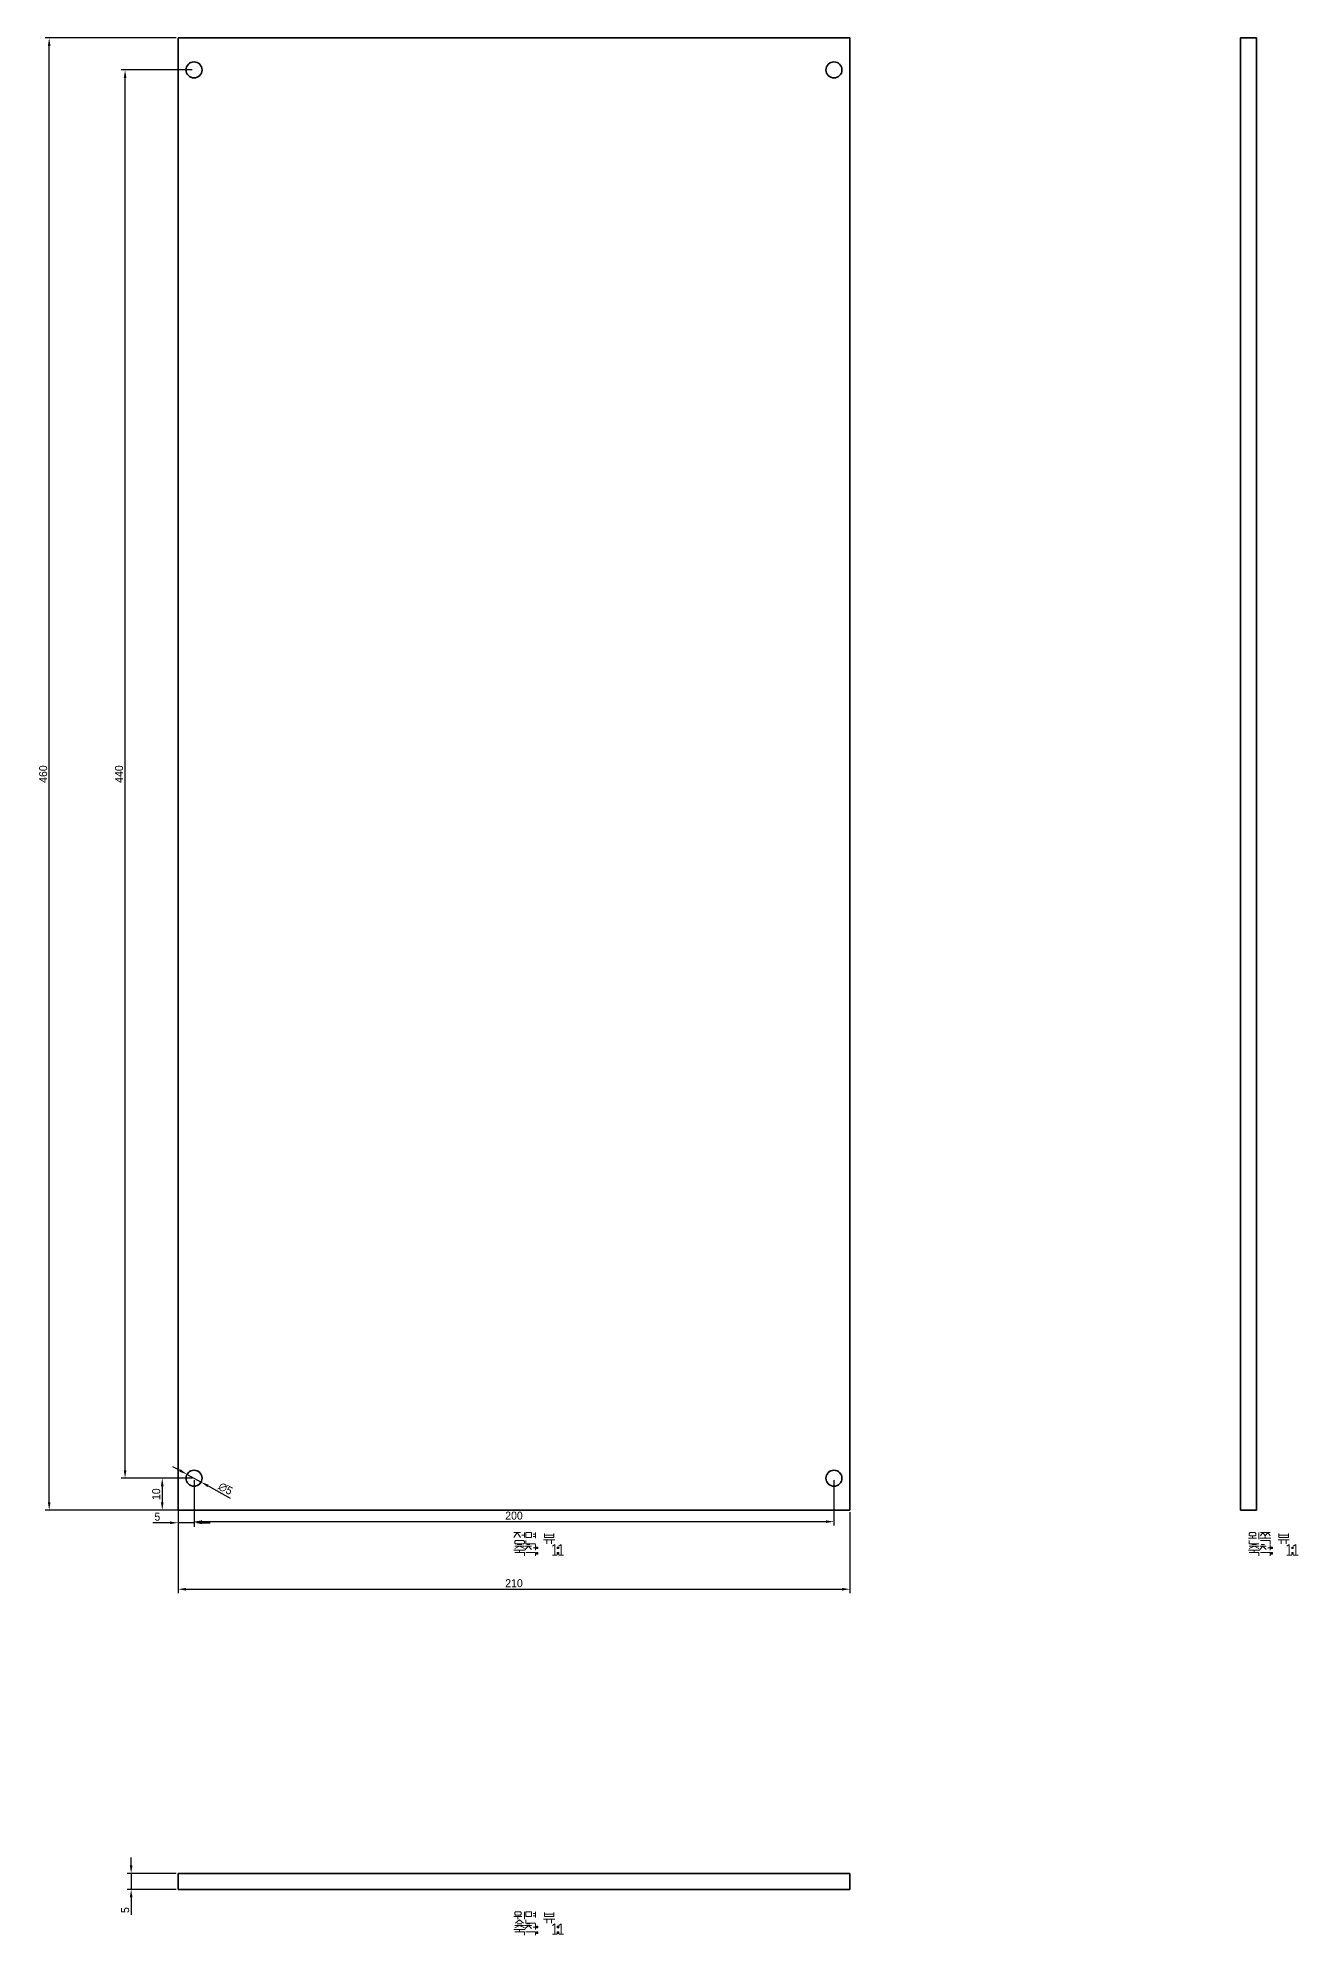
# Model space of a CAD drawing. Extents: x 53 to 1025, y 163 to 803.
# Drawn here: x 631 to 1025, y 163 to 756 of the extents above; entities that cross this region are included whole.
import ezdxf

# ---------------------------------------------------------------- set-up
doc = ezdxf.new("R2010")
doc.units = 0
doc.styles.get("Standard").update_dxf_attribs({"font": 'Gulim.ttf'})
doc.dimstyles.get("Standard").update_dxf_attribs({"dimtxt": 0.18, "dimasz": 0.18, "dimexe": 0.18, "dimexo": 0.0625, "dimgap": 0.09, "dimtad": 0, "dimtih": 1, "dimtoh": 1, "dimdec": 4, "dimzin": 0, "dimdsep": 46, "dimtxsty": 'Standard', "dimcen": 0.09, "dimclrd": 1, "dimclre": 2, "dimadec": 0, "dimazin": 0, "dimtfac": 1, "dimtdec": 4, "dimtofl": 0, "dimtmove": 0, "dimatfit": 3, "dimfxl": 1, "dimtolj": 1, "dimtzin": 0, "dimarcsym": 0})

# ---------------------------------------------------------------- blocks, each defined once
blk = doc.blocks.new('*D3')
at = {"color": 2, "lineweight": -2, "transparency": 16777216}
for p, q in [((674.67, 295.21), (674.67, 269.9)), ((884.67, 295.21), (884.67, 269.9))]:
    blk.add_line(p, q, dxfattribs=at)
at = {"color": 1, "lineweight": -2, "transparency": 16777216}
blk.add_line((677.17, 271.15), (882.17, 271.15), dxfattribs=at)
at = {"color": 1, "transparency": 16777216}
for points in [[(677.17, 271.56), (677.17, 270.73), (674.67, 271.15)], [(882.17, 271.56), (882.17, 270.73), (884.67, 271.15)]]:
    blk.add_solid(points, dxfattribs=at)
at = {"layer": 'Defpoints', "color": 0, "transparency": 16777216}
for p in [(674.67, 295.84), (884.67, 295.84), (884.67, 271.15)]:
    blk.add_point(p, dxfattribs=at)
at = {"color": 0, "transparency": 16777216, "insert": (779.67, 273.02), "char_height": 2.5, "attachment_point": 5}
blk.add_mtext('210', dxfattribs=at)
blk = doc.blocks.new('*D5')
at = {"color": 2, "lineweight": -2, "transparency": 16777216}
for p, q in [((679.05, 305.84), (668.49, 305.84)), ((679.05, 295.84), (668.49, 295.84))]:
    blk.add_line(p, q, dxfattribs=at)
at = {"color": 1, "lineweight": -2, "transparency": 16777216}
blk.add_line((669.74, 303.34), (669.74, 298.34), dxfattribs=at)
at = {"color": 1, "transparency": 16777216}
for points in [[(669.32, 303.34), (670.15, 303.34), (669.74, 305.84)], [(669.32, 298.34), (670.15, 298.34), (669.74, 295.84)]]:
    blk.add_solid(points, dxfattribs=at)
at = {"layer": 'Defpoints', "color": 0, "transparency": 16777216}
for p in [(679.67, 305.84), (669.74, 295.84), (679.67, 295.84)]:
    blk.add_point(p, dxfattribs=at)
at = {"color": 0, "transparency": 16777216, "insert": (667.86, 300.84), "char_height": 2.5, "attachment_point": 5, "rotation": 90}
blk.add_mtext('10', dxfattribs=at)
blk = doc.blocks.new('*D6')
at = {"color": 1, "lineweight": -2, "transparency": 16777216}
for p, q in [((675.29, 308.24), (673.09, 309.44)), ((677.48, 307.04), (681.86, 304.64)), ((684.05, 303.43), (691, 299.63))]:
    blk.add_line(p, q, dxfattribs=at)
at = {"color": 1, "transparency": 16777216}
for points in [[(675.49, 308.61), (675.09, 307.88), (677.48, 307.04)], [(684.25, 303.8), (683.85, 303.07), (681.86, 304.64)]]:
    blk.add_solid(points, dxfattribs=at)
at = {"layer": 'Defpoints', "color": 0, "transparency": 16777216}
for p in [(677.48, 307.04), (681.86, 304.64)]:
    blk.add_point(p, dxfattribs=at)
at = {"color": 0, "transparency": 16777216, "insert": (689.52, 302.57), "char_height": 2.5, "attachment_point": 5, "rotation": 331.25901}
blk.add_mtext('∅5', dxfattribs=at)
blk = doc.blocks.new('*D7')
at = {"color": 2, "lineweight": -2, "transparency": 16777216}
for p, q in [((674.67, 305.21), (674.67, 290.67)), ((679.67, 305.21), (679.67, 290.67))]:
    blk.add_line(p, q, dxfattribs=at)
at = {"color": 1, "lineweight": -2, "transparency": 16777216}
for p, q in [((672.17, 291.92), (666.75, 291.92)), ((679.67, 291.92), (674.67, 291.92)), ((682.17, 291.92), (684.67, 291.92))]:
    blk.add_line(p, q, dxfattribs=at)
at = {"color": 1, "transparency": 16777216}
for points in [[(672.17, 292.33), (672.17, 291.5), (674.67, 291.92)], [(682.17, 292.33), (682.17, 291.5), (679.67, 291.92)]]:
    blk.add_solid(points, dxfattribs=at)
at = {"layer": 'Defpoints', "color": 0, "transparency": 16777216}
for p in [(674.67, 305.84), (679.67, 305.84), (674.67, 291.92)]:
    blk.add_point(p, dxfattribs=at)
at = {"color": 0, "transparency": 16777216, "insert": (668.21, 293.79), "char_height": 2.5, "attachment_point": 5}
blk.add_mtext('5', dxfattribs=at)
blk = doc.blocks.new('*D8')
at = {"color": 2, "lineweight": -2, "transparency": 16777216}
for p, q in [((679.67, 305.21), (679.67, 291.01)), ((879.67, 305.21), (879.67, 291.01))]:
    blk.add_line(p, q, dxfattribs=at)
at = {"color": 1, "lineweight": -2, "transparency": 16777216}
blk.add_line((682.17, 292.26), (877.17, 292.26), dxfattribs=at)
at = {"color": 1, "transparency": 16777216}
for points in [[(682.17, 292.67), (682.17, 291.84), (679.67, 292.26)], [(877.17, 292.67), (877.17, 291.84), (879.67, 292.26)]]:
    blk.add_solid(points, dxfattribs=at)
at = {"layer": 'Defpoints', "color": 0, "transparency": 16777216}
for p in [(679.67, 305.84), (879.67, 305.84), (879.67, 292.26)]:
    blk.add_point(p, dxfattribs=at)
at = {"color": 0, "transparency": 16777216, "insert": (779.67, 294.13), "char_height": 2.5, "attachment_point": 5}
blk.add_mtext('200', dxfattribs=at)
blk = doc.blocks.new('*D9')
at = {"color": 2, "lineweight": -2, "transparency": 16777216}
for p, q in [((679.05, 745.84), (656.87, 745.84)), ((679.05, 305.84), (656.87, 305.84))]:
    blk.add_line(p, q, dxfattribs=at)
at = {"color": 1, "lineweight": -2, "transparency": 16777216}
blk.add_line((658.12, 308.34), (658.12, 743.34), dxfattribs=at)
at = {"color": 1, "transparency": 16777216}
for points in [[(657.71, 743.34), (658.54, 743.34), (658.12, 745.84)], [(657.71, 308.34), (658.54, 308.34), (658.12, 305.84)]]:
    blk.add_solid(points, dxfattribs=at)
at = {"layer": 'Defpoints', "color": 0, "transparency": 16777216}
for p in [(658.12, 745.84), (679.67, 745.84), (679.67, 305.84)]:
    blk.add_point(p, dxfattribs=at)
at = {"color": 0, "transparency": 16777216, "insert": (656.25, 525.84), "char_height": 2.5, "attachment_point": 5, "rotation": 90}
blk.add_mtext('440', dxfattribs=at)
blk = doc.blocks.new('*D10')
at = {"color": 2, "lineweight": -2, "transparency": 16777216}
for p, q in [((674.05, 755.84), (633.15, 755.84)), ((674.05, 295.84), (633.15, 295.84))]:
    blk.add_line(p, q, dxfattribs=at)
at = {"color": 1, "lineweight": -2, "transparency": 16777216}
blk.add_line((634.4, 298.34), (634.4, 753.34), dxfattribs=at)
at = {"color": 1, "transparency": 16777216}
for points in [[(633.99, 753.34), (634.82, 753.34), (634.4, 755.84)], [(633.99, 298.34), (634.82, 298.34), (634.4, 295.84)]]:
    blk.add_solid(points, dxfattribs=at)
at = {"layer": 'Defpoints', "color": 0, "transparency": 16777216}
for p in [(634.4, 755.84), (674.67, 755.84), (674.67, 295.84)]:
    blk.add_point(p, dxfattribs=at)
at = {"color": 0, "transparency": 16777216, "insert": (632.53, 525.84), "char_height": 2.5, "attachment_point": 5, "rotation": 90}
blk.add_mtext('460', dxfattribs=at)
blk = doc.blocks.new('*D11')
at = {"color": 1, "lineweight": -2, "transparency": 16777216}
for p, q in [((660.02, 184.85), (660.02, 187.35)), ((660.02, 182.35), (660.02, 177.35)), ((660.02, 174.85), (660.02, 169.43))]:
    blk.add_line(p, q, dxfattribs=at)
at = {"color": 2, "lineweight": -2, "transparency": 16777216}
for p, q in [((674.05, 182.35), (658.77, 182.35)), ((674.05, 177.35), (658.77, 177.35))]:
    blk.add_line(p, q, dxfattribs=at)
at = {"color": 1, "transparency": 16777216}
for points in [[(659.6, 184.85), (660.44, 184.85), (660.02, 182.35)], [(659.6, 174.85), (660.44, 174.85), (660.02, 177.35)]]:
    blk.add_solid(points, dxfattribs=at)
at = {"layer": 'Defpoints', "color": 0, "transparency": 16777216}
for p in [(674.67, 182.35), (660.02, 177.35), (674.67, 177.35)]:
    blk.add_point(p, dxfattribs=at)
at = {"color": 0, "transparency": 16777216, "insert": (658.15, 170.89), "char_height": 2.5, "attachment_point": 5, "rotation": 90}
blk.add_mtext('5', dxfattribs=at)

msp = doc.modelspace()

# ---------------------------------------------------------------- linework, layer by layer
at = {"color": 7, "lineweight": 35}
for p, q in [((884.671, 755.839), (674.671, 755.839)), ((674.671, 755.839), (674.671, 295.839)), ((884.671, 295.839), (884.671, 755.839)), ((1006.714, 755.839), (1006.714, 295.839)), ((1011.714, 755.839), (1011.714, 295.839)), ((674.671, 295.839), (884.671, 295.839)), ((884.671, 182.345), (674.671, 182.345)), ((884.671, 177.345), (674.671, 177.345))]:
    msp.add_line(p, q, dxfattribs=at)
at = {"color": 7, "lineweight": 35, "ltscale": 0.125}
for p, q in [((1006.714, 755.839), (1011.714, 755.839)), ((1006.714, 295.839), (1011.714, 295.839)), ((674.671, 182.345), (674.671, 177.345)), ((884.671, 182.345), (884.671, 177.345))]:
    msp.add_line(p, q, dxfattribs=at)
at = {"color": 7, "lineweight": 13}
for points in [[(779.671, 287.339), (780.671, 288.839), (781.671, 287.339)], [(779.671, 288.839), (781.671, 288.839)], [(779.921, 284.589), (782.921, 284.589)], [(779.921, 283.839), (781.421, 284.589), (782.921, 283.839)], [(780.671, 285.089), (782.171, 285.089)], [(782.171, 288.089), (782.921, 288.089)], [(782.921, 288.839), (782.921, 287.339)], [(783.171, 284.589), (785.171, 284.589)], [(783.171, 283.589), (784.171, 284.589), (785.171, 283.589)], [(783.421, 286.339), (783.421, 285.339), (786.421, 285.339)], [(783.671, 285.089), (784.671, 285.089)], [(785.671, 288.339), (786.421, 288.339)], [(785.671, 287.589), (786.421, 287.589)], [(786.421, 288.839), (786.421, 287.089)], [(786.421, 285.089), (786.421, 283.339)], [(788.921, 286.589), (792.421, 286.589)], [(789.171, 288.589), (789.171, 287.339), (792.171, 287.339), (792.171, 288.589), (792.171, 288.089), (789.171, 288.089)], [(789.921, 286.589), (789.921, 285.339)], [(791.421, 286.589), (791.421, 285.339)], [(791.671, 284.589), (792.421, 285.089)], [(792.421, 285.089), (792.421, 281.839)], [(793.671, 284.589), (794.421, 285.089)], [(794.421, 285.089), (794.421, 281.839)], [(1009.214, 287.089), (1011.714, 287.089)], [(1009.464, 286.339), (1009.464, 285.339), (1012.464, 285.339)], [(1009.464, 284.589), (1012.464, 284.589)], [(1009.464, 283.839), (1010.964, 284.589), (1012.464, 283.839)], [(1010.214, 285.089), (1011.714, 285.089)], [(1010.464, 287.839), (1010.464, 287.089)], [(1012.464, 288.839), (1012.464, 286.839)], [(1012.714, 287.089), (1016.214, 287.089)], [(1012.714, 284.589), (1014.714, 284.589)], [(1012.714, 283.589), (1013.714, 284.589), (1014.714, 283.589)], [(1012.964, 288.839), (1015.964, 288.839)], [(1012.964, 287.839), (1013.714, 288.839), (1014.464, 287.839), (1015.214, 288.839), (1015.964, 287.839)], [(1012.964, 286.339), (1015.964, 286.339), (1015.964, 285.339)], [(1013.214, 285.089), (1014.214, 285.089)], [(1014.464, 287.589), (1014.464, 287.089)], [(1015.964, 285.089), (1015.964, 283.339)], [(1018.464, 286.589), (1021.964, 286.589)], [(1018.714, 288.589), (1018.714, 287.339), (1021.714, 287.339), (1021.714, 288.589), (1021.714, 288.089), (1018.714, 288.089)], [(1019.464, 286.589), (1019.464, 285.339)], [(1020.964, 286.589), (1020.964, 285.339)], [(1021.214, 284.589), (1021.964, 285.089)], [(1021.964, 285.089), (1021.964, 281.839)], [(1023.214, 284.589), (1023.964, 285.089)], [(1023.964, 285.089), (1023.964, 281.839)], [(779.671, 283.339), (783.171, 283.339)], [(779.921, 282.589), (782.921, 282.589), (782.921, 281.589)], [(781.421, 283.339), (781.421, 282.589)], [(783.421, 282.589), (786.421, 282.589), (786.421, 281.589)], [(785.671, 284.089), (786.421, 284.089)], [(786.921, 284.339), (786.921, 283.839)], [(786.921, 282.589), (786.921, 282.089)], [(791.671, 281.839), (793.171, 281.839)], [(793.421, 284.339), (793.421, 283.839)], [(793.421, 282.589), (793.421, 282.089)], [(793.671, 281.839), (795.171, 281.839)], [(1009.214, 283.339), (1012.714, 283.339)], [(1009.464, 282.589), (1012.464, 282.589), (1012.464, 281.589)], [(1010.964, 283.339), (1010.964, 282.589)], [(1012.964, 282.589), (1015.964, 282.589), (1015.964, 281.589)], [(1015.214, 284.089), (1015.964, 284.089)], [(1016.464, 284.339), (1016.464, 283.839)], [(1016.464, 282.589), (1016.464, 282.089)], [(1021.214, 281.839), (1022.714, 281.839)], [(1022.964, 284.339), (1022.964, 283.839)], [(1022.964, 282.589), (1022.964, 282.089)], [(1023.214, 281.839), (1024.714, 281.839)], [(779.671, 168.845), (782.171, 168.845)], [(779.921, 166.095), (782.921, 166.095)], [(779.921, 165.345), (781.421, 166.095), (782.921, 165.345)], [(780.171, 166.845), (781.421, 167.845), (782.671, 166.845)], [(780.671, 166.595), (782.171, 166.595)], [(780.921, 168.845), (780.921, 168.095)], [(782.921, 170.345), (782.921, 168.095)], [(783.171, 166.095), (785.171, 166.095)], [(783.171, 165.095), (784.171, 166.095), (785.171, 165.095)], [(783.421, 167.845), (783.421, 166.845), (786.421, 166.845)], [(783.671, 166.595), (784.671, 166.595)], [(785.671, 169.845), (786.421, 169.845)], [(785.671, 169.095), (786.421, 169.095)], [(786.421, 170.345), (786.421, 168.595)], [(786.421, 166.595), (786.421, 164.845)], [(788.921, 168.095), (792.421, 168.095)], [(789.171, 170.095), (789.171, 168.845), (792.171, 168.845), (792.171, 170.095), (792.171, 169.595), (789.171, 169.595)], [(789.921, 168.095), (789.921, 166.845)], [(791.421, 168.095), (791.421, 166.845)], [(791.671, 166.095), (792.421, 166.595)], [(792.421, 166.595), (792.421, 163.345)], [(793.671, 166.095), (794.421, 166.595)], [(794.421, 166.595), (794.421, 163.345)], [(779.671, 164.845), (783.171, 164.845)], [(779.921, 164.095), (782.921, 164.095), (782.921, 163.095)], [(781.421, 164.845), (781.421, 164.095)], [(783.421, 164.095), (786.421, 164.095), (786.421, 163.095)], [(785.671, 165.595), (786.421, 165.595)], [(786.921, 165.845), (786.921, 165.345)], [(786.921, 164.095), (786.921, 163.595)], [(791.671, 163.345), (793.171, 163.345)], [(793.421, 165.845), (793.421, 165.345)], [(793.421, 164.095), (793.421, 163.595)], [(793.671, 163.345), (795.171, 163.345)]]:
    msp.add_lwpolyline(points, dxfattribs=at)
for points in [[(780.171, 286.339), (782.671, 286.339), (782.921, 286.089), (782.921, 285.589), (782.671, 285.339), (780.171, 285.339), (779.921, 285.589), (779.921, 286.089)], [(783.421, 288.839), (785.171, 288.839), (785.171, 287.339), (783.421, 287.339)], [(1009.714, 288.839), (1011.214, 288.839), (1011.464, 288.589), (1011.464, 288.089), (1011.214, 287.839), (1009.714, 287.839), (1009.464, 288.089), (1009.464, 288.589)], [(786.671, 284.339), (787.171, 284.339), (787.171, 283.839), (786.671, 283.839)], [(786.671, 282.589), (787.171, 282.589), (787.171, 282.089), (786.671, 282.089)], [(793.171, 284.339), (793.671, 284.339), (793.671, 283.839), (793.171, 283.839)], [(793.171, 282.589), (793.671, 282.589), (793.671, 282.089), (793.171, 282.089)], [(1016.214, 284.339), (1016.714, 284.339), (1016.714, 283.839), (1016.214, 283.839)], [(1016.214, 282.589), (1016.714, 282.589), (1016.714, 282.089), (1016.214, 282.089)], [(1022.714, 284.339), (1023.214, 284.339), (1023.214, 283.839), (1022.714, 283.839)], [(1022.714, 282.589), (1023.214, 282.589), (1023.214, 282.089), (1022.714, 282.089)], [(780.171, 170.345), (781.671, 170.345), (781.921, 170.095), (781.921, 169.595), (781.671, 169.345), (780.171, 169.345), (779.921, 169.595), (779.921, 170.095)], [(783.421, 170.345), (785.171, 170.345), (785.171, 168.845), (783.421, 168.845)], [(786.671, 165.845), (787.171, 165.845), (787.171, 165.345), (786.671, 165.345)], [(786.671, 164.095), (787.171, 164.095), (787.171, 163.595), (786.671, 163.595)], [(793.171, 165.845), (793.671, 165.845), (793.671, 165.345), (793.171, 165.345)], [(793.171, 164.095), (793.671, 164.095), (793.671, 163.595), (793.171, 163.595)]]:
    msp.add_lwpolyline(points, close=True, dxfattribs=at)
at = {"color": 7, "lineweight": 35}
for centre in [(679.671, 745.839), (879.671, 745.839), (679.671, 305.839), (879.671, 305.839)]:
    msp.add_circle(centre, 2.5, dxfattribs=at)

# ---------------------------------------------------------------- dimensions: what is measured, and where the dimension line sits
for base, p1, p2, picture, middle in [((634.403, 755.839), (674.671, 295.839), (674.671, 755.839), '*D10', (632.528, 525.839)), ((658.122, 745.839), (679.671, 305.839), (679.671, 745.839), '*D9', (656.247, 525.839)), ((669.736, 295.839), (679.671, 305.839), (679.671, 295.839), '*D5', (667.861, 300.839)), ((660.02, 177.345), (674.671, 182.345), (674.671, 177.345), '*D11', (658.145, 170.887))]:
    dim = msp.add_linear_dim(base=base, p1=p1, p2=p2, angle=90, dimstyle='Standard', override={"dimtxt": 2.5, "dimasz": 2.5, "dimexe": 1.25, "dimexo": 0.625, "dimgap": 0.625, "dimtad": 1, "dimtih": 0, "dimtoh": 0, "dimdec": 2, "dimzin": 8, "dimdsep": 44, "dimcen": 2.5, "dimtdec": 2, "dimtofl": 1, "dimatfit": 0, "dimtolj": 0, "dimtzin": 8})
    dim.commit()
    dim.dimension.update_dxf_attribs({"geometry": picture, "text_midpoint": middle})
dim = msp.add_diameter_dim_2p(p1=(677.479, 307.041), p2=(681.863, 304.636), dimstyle='Standard', override={"dimtxt": 2.5, "dimasz": 2.5, "dimexe": 1.25, "dimexo": 0.625, "dimgap": 0.625, "dimtad": 1, "dimtih": 0, "dimtoh": 0, "dimdec": 2, "dimzin": 8, "dimdsep": 44, "dimcen": 2.5, "dimtdec": 2, "dimtofl": 1, "dimatfit": 0, "dimtolj": 0, "dimtzin": 8})
dim.commit()
dim.dimension.update_dxf_attribs({"geometry": '*D6', "text_midpoint": (688.621, 300.93), "dimtype": 163})
for base, p1, p2, picture, middle in [((674.671, 291.916), (679.671, 305.839), (674.671, 305.839), '*D7', (668.212, 293.791)), ((879.671, 292.256), (679.671, 305.839), (879.671, 305.839), '*D8', (779.671, 294.131)), ((884.671, 271.146), (674.671, 295.839), (884.671, 295.839), '*D3', (779.671, 273.021))]:
    dim = msp.add_linear_dim(base=base, p1=p1, p2=p2, dimstyle='Standard', override={"dimtxt": 2.5, "dimasz": 2.5, "dimexe": 1.25, "dimexo": 0.625, "dimgap": 0.625, "dimtad": 1, "dimtih": 0, "dimtoh": 0, "dimdec": 2, "dimzin": 8, "dimdsep": 44, "dimcen": 2.5, "dimtdec": 2, "dimtofl": 1, "dimatfit": 0, "dimtolj": 0, "dimtzin": 8})
    dim.commit()
    dim.dimension.update_dxf_attribs({"geometry": picture, "text_midpoint": middle})

doc.saveas('drawing.dxf')
